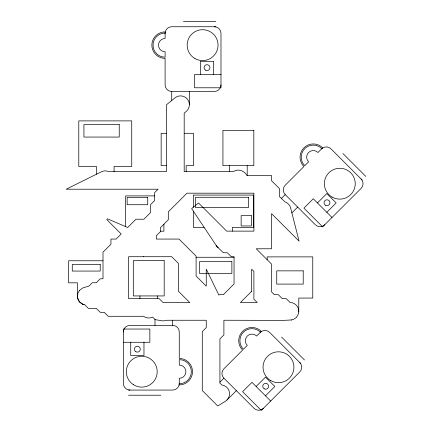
<?xml version="1.0" encoding="UTF-8"?>
<svg xmlns="http://www.w3.org/2000/svg" width="432" height="432" viewBox="0 0 432 432"><rect width="100%" height="100%" fill="white"/><g stroke="black" fill="none" stroke-linecap="round" stroke-linejoin="round"><path stroke-width="0.65" d="M267.176 259.724L267.176 256.883L312.768 256.883L312.768 298.064L298.798 298.064L298.755 312.147M298.787 311.569C299.068 306.801 294.851 302.411 290.083 302.481L286.232 298.631L282.263 298.631L278.294 294.662L274.32 294.662L271.55 291.892L271.55 264.092L256.23 248.778L271.55 248.778L271.55 213.608L299.079 241.137L290.633 208.03A8.824 8.824 0 0 0 285.017 201.89L279.488 196.587L279.488 188.649L271.55 180.706L271.55 175.538L247.039 175.538C244.534 170.802 238.064 168.291 233.469 171.563L184.189 171.563L184.189 113.108L186.116 111.537A8.824 8.824 0 0 0 189.367 104.728L189.367 91.46M296.222 317.525L297.907 315.166L298.717 312.422M79.472 290.401L77.825 293.404L77.452 296.827M79.483 290.385L82.939 287.874L88.97 286.076L92.291 282.749L96.266 282.749L100.235 278.78L103.005 278.78L103.005 252.18L110.948 244.242L110.948 239.069L116.116 239.069L121.192 233.998L106.79 219.591L107.347 218.77L127.688 227.497L135.972 219.218L143.915 219.218L150.66 212.474L150.66 204.53L154.629 200.561L154.629 192.618L158.031 189.216L66.204 189.216L101.342 171.806A8.824 8.824 0 0 1 108.081 171.353L166.541 171.563L166.541 104.722L174.971 97.853A8.824 8.824 0 0 1 189.329 103.858L189.367 104.728M281.356 198.455L285.201 194.611A6.62 6.62 0 0 1 285.201 185.252L303.923 166.531A13.235 13.235 0 0 1 303.923 147.814A13.235 13.235 0 0 1 322.639 147.814L317.957 152.496A6.62 6.62 0 0 0 308.599 152.496A6.62 6.62 0 0 0 308.599 161.854L304.754 165.699A12.058 12.058 0 0 1 304.754 148.646A12.058 12.058 0 0 1 321.808 148.646M291.875 212.895L297.68 207.09M317.439 202.932L326.797 193.574L336.161 202.932L326.797 212.29M219.926 382.12L223.884 378.162A6.62 6.62 0 0 1 223.884 368.804L242.6 350.082A13.235 13.235 0 0 1 242.6 331.366A13.235 13.235 0 0 1 261.322 331.366L256.64 336.042A6.62 6.62 0 0 0 247.282 336.042A6.62 6.62 0 0 0 247.282 345.406L243.432 349.25A12.058 12.058 0 0 1 243.432 332.197A12.058 12.058 0 0 1 260.491 332.197M227.005 400L236.363 390.641M256.122 386.483L265.48 377.12L274.838 386.483L265.48 395.842M296.017 317.72L293.652 319.318L291.438 319.993M84.051 304.598L83.641 304.49L84.726 304.744L88.322 308.34L96.266 308.34L100.235 312.309L104.204 312.309L108.178 316.283L143.543 316.283L143.959 316.58A8.824 8.824 0 0 0 152.248 317.272L152.653 317.077L155.261 319.691L163.291 320.933L167.249 320.252L206.248 320.252L206.248 327.629L202.279 331.598L202.279 390.528L217.728 405.977L225.38 401.279L227.362 399.616A8.824 8.824 0 0 0 221.967 385.02L219.926 383.222L219.926 338.909L223.9 334.935L223.9 320.242L283.03 320.393L291.697 319.955M183.487 21.6L215.843 21.6M215.843 26.746L171.72 26.746A6.62 6.62 0 0 0 165.105 33.367M220.99 74.547L194.519 74.547L194.519 87.782L220.99 87.782L220.99 33.367A6.62 6.62 0 0 0 214.369 26.746M165.105 33.07A12.058 12.058 0 0 0 153.041 45.133A12.058 12.058 0 0 0 165.105 57.191L165.105 51.748A6.62 6.62 0 0 1 158.485 45.133A6.62 6.62 0 0 1 165.105 38.513L165.105 31.892A13.235 13.235 0 0 0 151.864 45.133A13.235 13.235 0 0 0 165.105 58.369L165.105 84.839A6.62 6.62 0 0 0 171.72 91.46L214.369 91.46A6.62 6.62 0 0 0 220.99 84.839M166.541 133.299L161.152 133.299L161.152 165.656L166.541 165.656M184.189 133.299L193.509 133.299L193.509 165.656L186.154 165.656L186.154 171.563M154.629 195.901L125.663 195.901L125.663 226.633M204.136 227.443L193.347 227.443L193.347 211.156M160.364 231.196L163.901 231.196L163.901 224.186M196.101 257.267L234.047 257.267M103.005 260.761L68.591 260.761L68.591 282.825L77.42 282.825L77.436 296.444M179.264 383.746A12.058 12.058 0 0 0 191.327 371.687A12.058 12.058 0 0 0 179.264 359.629L179.264 365.067A6.62 6.62 0 0 1 185.884 371.687A6.62 6.62 0 0 1 179.264 378.302L179.264 384.923A13.235 13.235 0 0 0 192.499 371.687A13.235 13.235 0 0 0 179.264 358.452L179.264 331.976A6.62 6.62 0 0 0 172.649 325.361L130 325.361A6.62 6.62 0 0 0 123.379 331.976M123.379 342.274L149.85 342.274L149.85 329.038L123.379 329.038L123.379 383.454A6.62 6.62 0 0 0 130 390.069M128.525 390.069L172.649 390.069A6.62 6.62 0 0 0 179.264 383.454M128.525 395.215L160.882 395.215M83.225 304.339L82.831 304.193M82.793 304.182L83.587 304.474M82.08 303.842L82.771 304.171M82.393 303.988L79.947 302.243M216.653 246.251L223.333 252.747L227.302 252.747L231.271 256.716L234.047 256.716L234.047 283.948L223.333 294.662L219.359 294.662L218.894 295.132L206.248 269.131L206.248 286.151L196.101 276.005L196.101 256.154L179.021 239.069L156.395 239.069L156.395 235.667L160.364 231.698L160.364 227.723L168.307 219.78L168.307 211.842L186.964 193.185L253.903 193.185L253.903 231.131L226.67 231.131L198.526 202.986L191.657 208.602L216.956 246.586M81.67 303.593L81.308 303.372M218.23 247.747L217.885 247.487M80.951 303.107L80.617 302.854M217.566 247.196L217.242 246.904M80.001 302.297L80.287 302.557M342.916 153.533L365.796 176.413M362.156 180.052L330.961 148.856A6.62 6.62 0 0 0 321.597 148.856M331.997 217.49L313.281 198.769L303.923 208.132L322.639 226.849L361.114 188.374A6.62 6.62 0 0 0 361.114 179.01M285.201 194.611L315.36 224.77A6.62 6.62 0 0 0 324.718 224.77M281.599 337.084L304.479 359.964M300.839 363.604L269.638 332.402A6.62 6.62 0 0 0 260.28 332.402M270.68 401.042L251.964 382.32L242.6 391.684L261.322 410.4L299.797 371.925A6.62 6.62 0 0 0 299.797 362.561M223.884 378.162L254.043 408.321A6.62 6.62 0 0 0 263.401 408.321M79.931 302.227L79.396 301.628M79.65 301.914L78.862 300.893M216.157 245.581L216.405 245.916M79.132 301.271L78.883 300.926M78.656 300.548L78.44 300.181L78.851 300.877M78.089 299.435L78.413 300.132M78.235 299.749L77.452 296.843M77.927 298.982L77.787 298.582M77.679 298.15L77.582 297.74M77.517 297.302L77.458 296.887M247.201 165.661L247.201 175.538M232.319 231.131L232.319 227.443L253.643 227.443L253.643 195.086L193.347 195.086L193.347 207.22M229.554 165.661L229.554 171.563M213.635 74.547L213.635 61.306L200.399 61.306L200.399 74.547M172.649 320.252L172.649 325.361M171.72 91.46L171.72 100.499M157.577 295.936L157.577 298.631M154.996 319.426L154.996 325.361M143.969 342.274L143.969 355.509L130.734 355.509L130.734 342.274M139.93 295.936L139.93 298.631M114.08 171.563L114.08 166.477L131.733 166.477L131.733 120.884L78.786 120.884L78.786 166.477L96.433 166.477L96.433 174.236M143.597 256.403L143.284 256.716L128.596 256.716L128.596 298.631L159.165 298.631L163.139 302.605L189.799 302.605L178.454 291.26L178.454 263.461L171.709 256.716L143.915 256.716L143.597 256.403M251.694 291.26L240.386 302.567L257.234 302.535L253.903 299.198L253.903 271.404L251.694 269.195L251.694 291.26M119.232 124.562L83.932 124.562L83.932 137.063L119.232 137.063L119.232 124.562M253.822 130.367L222.934 130.367L222.934 165.661L253.822 165.661L253.822 130.367M248.497 197.294L195.55 197.294L195.55 207.587L248.497 207.587L248.497 197.294M147.728 197.37L127.138 197.37L127.138 204.725L147.728 204.725L147.728 197.37M251.44 215.676L241.142 215.676L241.142 225.968L251.44 225.968L251.44 215.676M164.192 260.642L133.31 260.642L133.31 295.936L164.192 295.936L164.192 260.642M231.876 261.679L199.519 261.679L199.519 273.445L231.876 273.445L231.876 261.679M100.213 264.438L72.268 264.438L72.268 271.058L100.213 271.058L100.213 264.438M303.21 270.853L276.739 270.853L276.739 284.094L303.21 284.094L303.21 270.853M135.88 351.734A2.943 2.943 0 0 0 140.292 349.186A2.943 2.943 0 0 0 135.88 346.637A2.943 2.943 0 0 0 135.88 351.734M133.466 384.712A15.444 15.444 0 0 0 157.189 372.362A15.444 15.444 0 0 0 134.633 357.988A15.444 15.444 0 0 0 133.466 384.712M264.217 388.822A2.943 2.943 0 0 0 268.628 386.273A2.943 2.943 0 0 0 264.217 383.724A2.943 2.943 0 0 0 264.217 388.822M270.761 380.614A15.444 15.444 0 0 0 293.922 367.243A15.444 15.444 0 0 0 270.761 353.867A15.444 15.444 0 0 0 270.761 380.614M325.534 205.27A2.943 2.943 0 0 0 329.951 202.721A2.943 2.943 0 0 0 325.534 200.178A2.943 2.943 0 0 0 325.534 205.27M332.078 197.068A15.444 15.444 0 0 0 355.239 183.692A15.444 15.444 0 0 0 332.078 170.321A15.444 15.444 0 0 0 332.078 197.068M205.546 70.178A2.943 2.943 0 0 0 209.957 67.635A2.943 2.943 0 0 0 205.546 65.086A2.943 2.943 0 0 0 205.546 70.178M194.886 58.504A15.444 15.444 0 0 0 218.047 45.133A15.444 15.444 0 0 0 194.886 31.757A15.444 15.444 0 0 0 194.886 58.504"/></g></svg>
